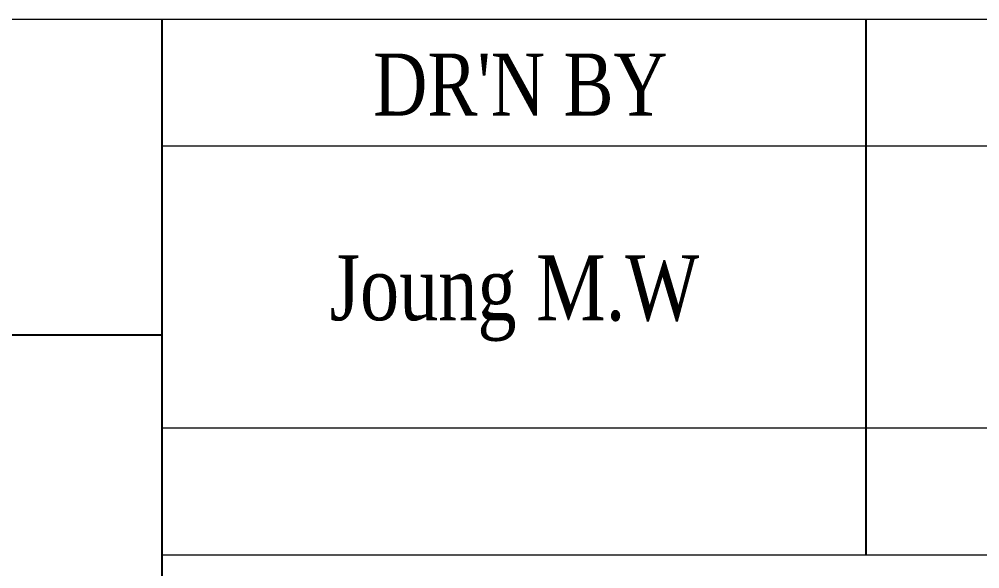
# Model space of a CAD drawing. Header units: millimetres. Extents: x 107 to 2900, y 85 to 3996.
# Drawn here: x 2462.4 to 2536, y 137.2 to 179.3 of the extents above; entities that cross this region are included whole.
import ezdxf
from ezdxf.enums import TextEntityAlignment as Align

# ---------------------------------------------------------------- set-up
doc = ezdxf.new("R2010")
doc.units = ezdxf.units.MM
doc.layers.add('40', color=4, linetype='Continuous')
doc.layers.add('70', color=7, linetype='Continuous')
doc.styles.add('SS', font='batang.ttc', dxfattribs={"width": 0.8})

msp = doc.modelspace()

# ---------------------------------------------------------------- linework, layer by layer
at = {"layer": '40', "color": 0}
for p, q in [((2473.308, 118.779), (2473.308, 179.259)), ((2527.308, 138.219), (2527.308, 179.259)), ((2473.308, 155.067), (2278.908, 155.067))]:
    msp.add_line(p, q, dxfattribs=at)
at = {"layer": '40', "color": 0, "lineweight": 13}
for p, q in [((2797.308, 169.539), (2473.308, 169.539)), ((2796.876, 147.939), (2473.308, 147.939)), ((2796.876, 138.219), (2473.308, 138.219))]:
    msp.add_line(p, q, dxfattribs=at)
at = {"layer": '70', "color": 0, "lineweight": 13}
msp.add_line((1976.508, 179.259), (2797.308, 179.259), dxfattribs=at)

# ---------------------------------------------------------------- texts
at = {"layer": '40', "color": 0, "style": 'SS', "width": 0.8}
for s, height, p in [("DR'N BY", 4.752, (2500.792, 171.882)), ('Joung M.W', 4.968, (2500.326, 156.209))]:
    msp.add_text(s, height=height, dxfattribs=at).set_placement(p, align=Align.CENTER)

doc.saveas('drawing.dxf')
